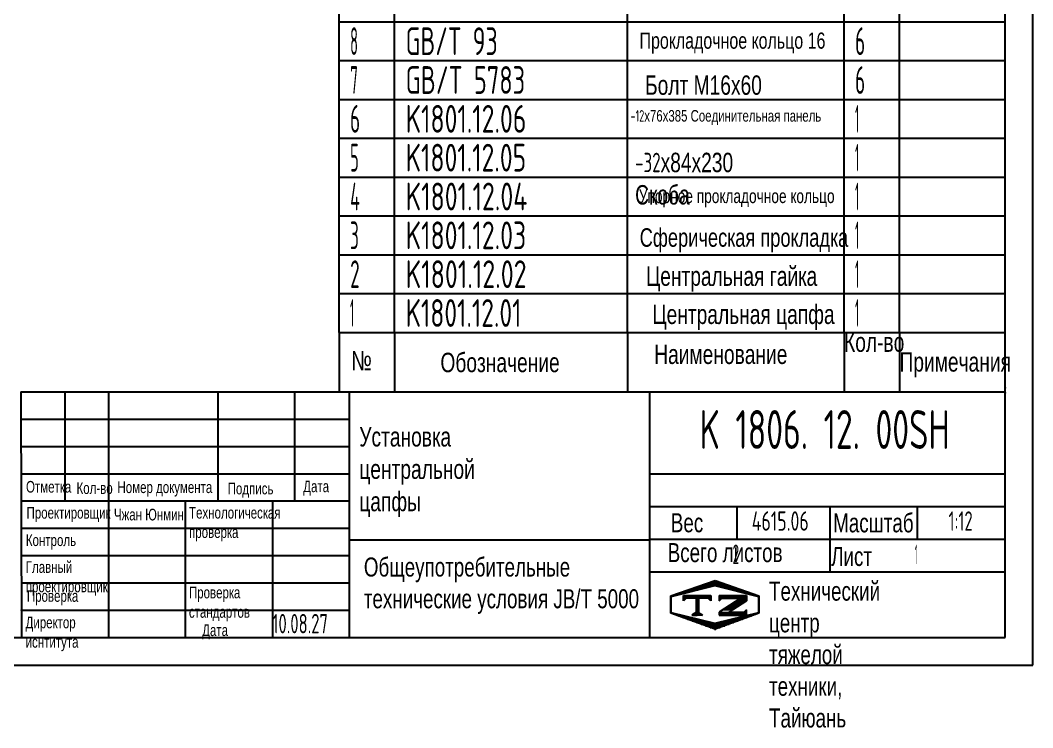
# Model space of a CAD drawing. Header units: millimetres. Extents: x 157 to 5197, y -35 to 3664.
# Drawn here: x 3008 to 5197, y -35 to 1495 of the extents above; entities that cross this region are included whole.
import ezdxf
from ezdxf.enums import TextEntityAlignment as Align

# ---------------------------------------------------------------- set-up
doc = ezdxf.new("R2010")
doc.units = ezdxf.units.MM
doc.header["$LTSCALE"] = 120
doc.linetypes.add('G', pattern=[2, 1.25, -0.25, 0.25, -0.25])
for name, color, linetype in [('01', 7, 'Continuous'), ('02', 1, 'Continuous'), ('05', 4, 'G'), ('11', 3, 'Continuous'), ('THICK', 7, 'Continuous')]:
    doc.layers.add(name, color=color, linetype=linetype)
doc.styles.get("Standard").update_dxf_attribs({"font": 'isocp', "width": 0.707, "bigfont": 'intecad.shx'})

# ---------------------------------------------------------------- blocks, each defined once
blk = doc.blocks.new('*U287')
at = {"layer": '01'}
for points in [[(415, 5), (415, 292)], [(25, 5), (415, 5)]]:
    blk.add_lwpolyline(points, dxfattribs=at)
at = {"layer": '02'}
for points in [[(420, 0), (420, 297)], [(0, 0), (420, 0)]]:
    blk.add_lwpolyline(points, dxfattribs=at)
blk = doc.blocks.new('*U290')
at = {"layer": '01'}
for p, q in [((0, -84), (0, 0)), ((1440, -84), (1440, 0))]:
    blk.add_line(p, q, dxfattribs=at)
at = {"layer": '02'}
for p, q in [((0, 0), (120, 0)), ((120, -84), (120, 0)), ((120, 0), (624, 0)), ((624, -84), (624, 0)), ((624, 0), (1092, 0)), ((1092, -84), (1092, 0)), ((1092, 0), (1212, 0)), ((1212, -84), (1212, 0)), ((1212, 0), (1440, 0))]:
    blk.add_line(p, q, dxfattribs=at)
blk = doc.blocks.new('*U291')
at = {"layer": '01'}
for p, q in [((0, -84), (0, 0)), ((1440, -84), (1440, 0))]:
    blk.add_line(p, q, dxfattribs=at)
at = {"layer": '02'}
for p, q in [((0, 0), (120, 0)), ((120, -84), (120, 0)), ((120, 0), (624, 0)), ((624, -84), (624, 0)), ((624, 0), (1092, 0)), ((1092, -84), (1092, 0)), ((1092, 0), (1212, 0)), ((1212, -84), (1212, 0)), ((1212, 0), (1440, 0))]:
    blk.add_line(p, q, dxfattribs=at)
blk = doc.blocks.new('*U292')
at = {"layer": '01'}
for p, q in [((0, -84), (0, 0)), ((1440, -84), (1440, 0))]:
    blk.add_line(p, q, dxfattribs=at)
at = {"layer": '02'}
for p, q in [((0, 0), (120, 0)), ((120, -84), (120, 0)), ((120, 0), (624, 0)), ((624, -84), (624, 0)), ((624, 0), (1092, 0)), ((1092, -84), (1092, 0)), ((1092, 0), (1212, 0)), ((1212, -84), (1212, 0)), ((1212, 0), (1440, 0))]:
    blk.add_line(p, q, dxfattribs=at)
blk = doc.blocks.new('*U293')
at = {"layer": '01'}
for p, q in [((0, -84), (0, 0)), ((1440, -84), (1440, 0))]:
    blk.add_line(p, q, dxfattribs=at)
at = {"layer": '02'}
for p, q in [((0, 0), (120, 0)), ((120, -84), (120, 0)), ((120, 0), (624, 0)), ((624, -84), (624, 0)), ((624, 0), (1092, 0)), ((1092, -84), (1092, 0)), ((1092, 0), (1212, 0)), ((1212, -84), (1212, 0)), ((1212, 0), (1440, 0))]:
    blk.add_line(p, q, dxfattribs=at)
blk = doc.blocks.new('*U294')
at = {"layer": '01'}
for p, q in [((0, -84), (0, 0)), ((1440, -84), (1440, 0))]:
    blk.add_line(p, q, dxfattribs=at)
at = {"layer": '02'}
for p, q in [((0, 0), (120, 0)), ((120, -84), (120, 0)), ((120, 0), (624, 0)), ((624, -84), (624, 0)), ((624, 0), (1092, 0)), ((1092, -84), (1092, 0)), ((1092, 0), (1212, 0)), ((1212, -84), (1212, 0)), ((1212, 0), (1440, 0))]:
    blk.add_line(p, q, dxfattribs=at)
blk = doc.blocks.new('*U295')
at = {"layer": '01'}
for p, q in [((0, -84), (0, 0)), ((1440, -84), (1440, 0))]:
    blk.add_line(p, q, dxfattribs=at)
at = {"layer": '02'}
for p, q in [((0, 0), (120, 0)), ((120, -84), (120, 0)), ((120, 0), (624, 0)), ((624, -84), (624, 0)), ((624, 0), (1092, 0)), ((1092, -84), (1092, 0)), ((1092, 0), (1212, 0)), ((1212, -84), (1212, 0)), ((1212, 0), (1440, 0))]:
    blk.add_line(p, q, dxfattribs=at)
blk = doc.blocks.new('*U296')
at = {"layer": '01'}
for p, q in [((0, -84), (0, 0)), ((1440, -84), (1440, 0))]:
    blk.add_line(p, q, dxfattribs=at)
at = {"layer": '02'}
for p, q in [((0, 0), (120, 0)), ((120, -84), (120, 0)), ((120, 0), (624, 0)), ((624, -84), (624, 0)), ((624, 0), (1092, 0)), ((1092, -84), (1092, 0)), ((1092, 0), (1212, 0)), ((1212, -84), (1212, 0)), ((1212, 0), (1440, 0))]:
    blk.add_line(p, q, dxfattribs=at)
blk = doc.blocks.new('*U297')
at = {"layer": '01'}
for p, q in [((0, -84), (0, 0)), ((1440, -84), (1440, 0))]:
    blk.add_line(p, q, dxfattribs=at)
at = {"layer": '02'}
for p, q in [((0, 0), (120, 0)), ((120, -84), (120, 0)), ((120, 0), (624, 0)), ((624, -84), (624, 0)), ((624, 0), (1092, 0)), ((1092, -84), (1092, 0)), ((1092, 0), (1212, 0)), ((1212, -84), (1212, 0)), ((1212, 0), (1440, 0))]:
    blk.add_line(p, q, dxfattribs=at)
blk = doc.blocks.new('*U298')
at = {"layer": '01'}
for p, q in [((0, -84), (0, 0)), ((1440, -84), (1440, 0))]:
    blk.add_line(p, q, dxfattribs=at)
at = {"layer": '02'}
for p, q in [((0, 0), (120, 0)), ((120, -84), (120, 0)), ((120, 0), (624, 0)), ((624, -84), (624, 0)), ((624, 0), (1092, 0)), ((1092, -84), (1092, 0)), ((1092, 0), (1212, 0)), ((1212, -84), (1212, 0)), ((1212, 0), (1440, 0))]:
    blk.add_line(p, q, dxfattribs=at)
blk = doc.blocks.new('*X321')
at = {"color": 0}
for p, q in [((127.06, 7.8), (132.06, 7.8)), ((127.06, 7.5), (132.06, 7.5)), ((127.06, 7.2), (127.32, 7.2)), ((128.3, 5.7), (130.1, 5.7)), ((128.77, 6), (130.57, 6)), ((129.23, 6.3), (131.04, 6.3)), ((129.7, 6.6), (131.51, 6.6)), ((130.16, 6.9), (131.98, 6.9)), ((130.62, 7.2), (132.06, 7.2)), ((127.84, 5.4), (129.64, 5.4))]:
    blk.add_line(p, q, dxfattribs=at)
blk = doc.blocks.new('*X322')
at = {"color": 0}
for p, q in [((127.06, 4.8), (132.06, 4.8)), ((127.06, 4.5), (132.06, 4.5)), ((131.84, 5.1), (132.06, 5.1))]:
    blk.add_line(p, q, dxfattribs=at)
blk = doc.blocks.new('*X320')
at = {"color": 0}
for p, q in [((122.34, 4.5), (123.72, 4.5)), ((122.82, 4.8), (123.24, 4.8))]:
    blk.add_line(p, q, dxfattribs=at)
blk = doc.blocks.new('*X319')
at = {"color": 0}
for p, q in [((120.53, 7.8), (125.53, 7.8)), ((120.53, 7.5), (125.53, 7.5)), ((120.53, 7.2), (120.79, 7.2)), ((125.27, 7.2), (125.53, 7.2))]:
    blk.add_line(p, q, dxfattribs=at)
blk = doc.blocks.new('*X318')
at = {"color": 0}
for p, q in [((122.38, 9.3), (124.32, 9.3)), ((123.24, 9.6), (125.52, 9.6)), ((124.1, 9.9), (128.52, 9.9)), ((124.97, 10.2), (127.67, 10.2)), ((125.83, 10.5), (126.82, 10.5)), ((127.02, 9.6), (129.37, 9.6)), ((128.22, 9.3), (130.22, 9.3)), ((118.22, 7.8), (118.32, 7.8)), ((118.22, 7.5), (118.27, 7.5)), ((118.94, 8.1), (119.52, 8.1)), ((119.8, 8.4), (120.72, 8.4)), ((120.66, 8.7), (121.92, 8.7)), ((121.52, 9), (123.12, 9)), ((129.42, 9), (131.07, 9)), ((130.62, 8.7), (131.92, 8.7)), ((131.82, 8.4), (132.77, 8.4)), ((133.02, 8.1), (133.62, 8.1)), ((134.22, 7.8), (134.32, 7.8)), ((134.27, 7.5), (134.32, 7.5)), ((118.22, 7.2), (118.27, 7.2)), ((118.22, 6.9), (118.27, 6.9)), ((118.22, 6.6), (118.27, 6.6)), ((118.22, 6.3), (118.27, 6.3)), ((118.22, 6), (118.27, 6)), ((118.22, 5.7), (118.27, 5.7)), ((134.27, 7.2), (134.32, 7.2)), ((134.27, 6.9), (134.32, 6.9)), ((134.27, 6.6), (134.32, 6.6)), ((134.27, 6.3), (134.32, 6.3)), ((134.27, 6), (134.32, 6)), ((134.27, 5.7), (134.32, 5.7)), ((118.22, 5.4), (118.27, 5.4)), ((118.22, 5.1), (118.27, 5.1)), ((118.22, 4.8), (118.27, 4.8)), ((118.79, 4.5), (119.42, 4.5)), ((119.61, 4.2), (120.62, 4.2)), ((120.43, 3.9), (121.82, 3.9)), ((130.72, 3.9), (132.14, 3.9)), ((131.92, 4.2), (132.95, 4.2)), ((133.12, 4.5), (133.76, 4.5)), ((134.27, 5.4), (134.32, 5.4)), ((134.27, 5.1), (134.32, 5.1)), ((134.27, 4.8), (134.32, 4.8)), ((121.26, 3.6), (123.02, 3.6)), ((122.08, 3.3), (124.22, 3.3)), ((122.91, 3), (125.42, 3)), ((123.73, 2.7), (128.89, 2.7)), ((124.55, 2.4), (128.07, 2.4)), ((125.38, 2.1), (127.26, 2.1)), ((127.12, 3), (129.7, 3)), ((128.32, 3.3), (130.51, 3.3)), ((129.52, 3.6), (131.32, 3.6)), ((126.2, 1.8), (126.45, 1.8))]:
    blk.add_line(p, q, dxfattribs=at)

msp = doc.modelspace()

# ---------------------------------------------------------------- linework, layer by layer
at = {"layer": '01'}
for p in [(5137.0344, 700.17), (5137.0344, 689.1583)]:
    msp.add_point(p, dxfattribs=at)
at = {"layer": '02', "color": 0}
for p, q in [((3697.0344, 820.17), (5137.0344, 820.17)), ((3697.0344, 820.17), (3697.0344, 691.7891)), ((3817.0344, 820.17), (3817.0344, 691.7891)), ((4321.0344, 820.17), (4321.0344, 691.7891)), ((4789.0344, 820.17), (4789.0344, 691.7891)), ((4909.0344, 820.17), (4909.0344, 691.7891))]:
    msp.add_line(p, q, dxfattribs=at)
at = {"layer": 'THICK'}
for p, q in [((3008.9455, 691.7891), (3010.5581, 160.17)), ((3008.9455, 691.7891), (5137.0344, 691.7891)), ((3105.0376, 691.5327), (3105.0376, 691.7891)), ((3105.0682, 455.5139), (3105.0682, 691.7891)), ((3199.5782, 160.17), (3199.5782, 691.7891)), ((3435.8534, 455.5139), (3435.8534, 691.7891)), ((3601.246, 455.5139), (3601.246, 691.7891)), ((3719.3836, 160.17), (3719.3836, 691.7891)), ((4369.1402, 160.17), (4369.1402, 691.7891)), ((5137.0344, 160.17), (5137.0344, 691.7891)), ((3010.5581, 514.5827), (3719.3836, 514.5827)), ((4369.1402, 514.5827), (5137.0344, 514.5827)), ((3010.5581, 455.5139), (3719.3836, 455.5139)), ((3364.9708, 160.17), (3364.9708, 455.5139)), ((3553.991, 160.17), (3553.991, 455.5139)), ((4369.1402, 443.7002), (5137.0344, 443.7002)), ((4558.1603, 372.8176), (4558.1603, 443.7002)), ((4758.9942, 301.9351), (4758.9942, 443.7002)), ((4948.0143, 372.8176), (4948.0143, 443.7002)), ((4369.1402, 372.8176), (5137.0344, 372.8176)), ((3719.3836, 371.7936), (4369.1402, 371.7936)), ((4369.1402, 301.9351), (5137.0344, 301.9351)), ((3010.5581, 160.17), (5137.0344, 160.17))]:
    msp.add_line(p, q, dxfattribs=at)
at = {"layer": 'THICK', "color": 3}
for p, q in [((3010.5581, 632.7203), (3719.3836, 632.7203)), ((3010.5581, 573.6515), (3719.3836, 573.6515)), ((3010.5581, 396.4452), (3719.3836, 396.4452)), ((3010.5581, 337.3764), (3719.3836, 337.3764)), ((3010.5581, 278.3076), (3719.3836, 278.3076)), ((4414.6477, 250.0265), (4510.3987, 283.3765)), ((4415.2694, 249.2754), (4509.7795, 272.9029)), ((4509.7795, 272.9029), (4604.2895, 249.2754)), ((4510.3987, 283.3765), (4604.9061, 250.0265)), ((4414.6477, 212.8867), (4414.6477, 250.0265)), ((4415.2694, 213.8341), (4415.2694, 249.2754)), ((4441.9565, 239.3141), (4441.9565, 251.1279)), ((4441.9565, 251.1279), (4501.0253, 251.1279)), ((4447.8634, 245.221), (4441.9565, 239.3141)), ((4495.1184, 245.221), (4447.8634, 245.221)), ((4468.9059, 245.2774), (4468.9059, 212.8749)), ((4471.4901, 245.2774), (4471.4901, 212.8749)), ((4474.4435, 245.2774), (4474.4435, 212.8749)), ((4501.0253, 239.3141), (4495.1184, 245.221)), ((4501.0253, 251.1279), (4501.0253, 239.3141)), ((4519.113, 251.1279), (4519.113, 239.3141)), ((4519.113, 251.1279), (4578.1818, 251.1279)), ((4519.113, 239.3141), (4525.0199, 245.221)), ((4565.6284, 245.221), (4519.113, 215.125)), ((4525.0199, 245.221), (4565.6284, 245.221)), ((4578.1818, 251.1279), (4578.1818, 239.3141)), ((4604.2895, 249.2754), (4604.2895, 213.8341)), ((4604.9061, 250.0265), (4604.9061, 212.8867)), ((3010.5581, 219.2388), (3719.3836, 219.2388)), ((4547.9185, 220.0595), (4538.8902, 214.2814)), ((4578.1802, 239.4269), (4547.9185, 220.0595)), ((4578.1802, 220.1883), (4572.2733, 214.2814)), ((4578.1802, 208.3745), (4578.1802, 220.1883)), ((4510.3987, 178.0208), (4414.6477, 212.8867)), ((4509.7795, 190.2066), (4415.2694, 213.8341)), ((4471.4901, 215.5751), (4460.0458, 208.3745)), ((4460.0458, 208.3745), (4471.4901, 208.3745)), ((4471.4901, 215.5751), (4482.9344, 208.3745)), ((4482.9344, 208.3745), (4471.4901, 208.3745)), ((4604.2895, 213.8341), (4509.7795, 190.2066)), ((4604.9061, 212.8867), (4510.3987, 178.0208)), ((4519.113, 215.125), (4519.113, 208.3745)), ((4519.113, 208.3745), (4578.1802, 208.3745)), ((4572.2733, 214.2814), (4538.8902, 214.2814))]:
    msp.add_line(p, q, dxfattribs=at)
for p in [(3010.5581, 219.2388), (3010.5581, 160.17)]:
    msp.add_point(p, dxfattribs=at)

# ---------------------------------------------------------------- block references
at = {"layer": '02', "xscale": 12, "yscale": 12, "zscale": 12}
msp.add_blockref('*U287', (157.0344, 100.17), dxfattribs=at)
at = {"layer": '02'}
for name, p in [('*U298', (3697.0344, 1576.17)), ('*U297', (3697.0344, 1492.17)), ('*U296', (3697.0344, 1408.17)), ('*U295', (3697.0344, 1324.17)), ('*U294', (3697.0344, 1240.17)), ('*U293', (3697.0344, 1156.17)), ('*U292', (3697.0344, 1072.17)), ('*U291', (3697.0344, 988.17)), ('*U290', (3697.0344, 904.17))]:
    msp.add_blockref(name, p, dxfattribs=at)
at = {"layer": 'THICK', "color": 3, "xscale": 11.81375692083424, "yscale": 11.81375692083338, "zscale": 11.81375692083417}
for name in ['*X318', '*X319', '*X321', '*X320', '*X322']:
    msp.add_blockref(name, (3018.0298, 157.2836), dxfattribs=at)

# ---------------------------------------------------------------- texts
at = {"layer": '01', "attachment_point": 1}
for s, insert, char_height in [('{\\fArial|b0|i0|c204|p34;Отметка}', (3020.2053, 498.8436), 25.18992), ('{\\fArial|b0|i0|c204|p34;Кол-во}', (3129.4461, 495.9459), 25.18992), ('{\\fArial|b0|i0|c204|p34;Номер документа}', (3217.9326, 497.8842), 25.18992), ('{\\fArial|b0|i0|c204|p34;Подпись}', (3456.2016, 494.98), 25.18992), ('{\\fArial|b0|i0|c204|p34;Дата}', (3619.5794, 499.8095), 25.18992), ('{\\fArial|b0|i0|c204|p34;Проектировщик}', (3021.3138, 442.5767), 25.18992), ('{\\fArial|b0|i0|c204|p34;\\C3;Чжан Юнмин}', (3210.2027, 438.7066), 25.18992), ('{\\fArial|b0|i0|c204|p34;Технологическая\\Pпроверка}', (3372.7097, 442.7661), 25.18992), ('{\\fArial|b0|i0|c204|p34;Вес}', (4414.5177, 429.031), 41.143536), ('{\\fArial|b0|i0|c204|p34;Контроль}', (3019.867, 383.2427), 25.18992), ('{\\fArial|b0|i0|c204|p34;Главный\\Pпроектировщик}', (3019.6439, 325.2638), 25.18992), ('{\\fArial|b0|i0|c204|p34;Проверка\\Pстандартов}', (3372.4685, 270.0997), 25.18992), ('{\\fArial|b0|i0|c204|p34;Проверка}', (3022.1057, 262.6156), 25.18992), ('{\\fArial|b0|i0|c204|p34;Директор\\Pиснтитута}', (3019.2564, 205.3828), 25.18992), ('{\\fArial|b0|i0|c204|p34;Дата}', (3401.0884, 188.546), 25.18992)]:
    msp.add_mtext(s, dxfattribs=dict(at, insert=insert, char_height=char_height))
at = {"layer": '01', "insert": (4626.8493, 281.0553), "char_height": 41.143536, "width": 1.933465, "attachment_point": 1}
msp.add_mtext('{\\fArial|b0|i0|c204|p34;Технический центр\\Pтяжелой техники, Тайюань}', dxfattribs=at)
at = {"layer": '02', "attachment_point": 1}
for s, insert, char_height in [('{\\fArial|b0|i0|c204|p34;\\C3;Прокладочное кольцо 16}', (4346.7961, 1468.9485), 35), ('{\\fArial|b0|i0|c204|p34;\\C3;Болт М16х60}', (4358.7694, 1376.1471), 42), ('{\\Fisocp,intecad|c204;\\C3;-12\\fArial|b0|i0|c204|p34;х76х385 Соединительная панель}', (4327.4187, 1301.2219), 25), ('{\\fArial|b0|i0|c204|p34;\\C3;Упорное прокладочное кольцо}', (4345.1444, 1130.0266), 30), ('{\\fArial|b0|i0|c204|p34;\\C3;Сферическая прокладка}', (4347.1118, 1045.5028), 40), ('{\\fArial|b0|i0|c204|p34;\\C3;Центральная гайка}', (4360.8833, 962.9446), 42), ('{\\fArial|b0|i0|c204|p34;\\C3;Центральная цапфа}', (4374.6549, 880.3864), 42), ('{\\fArial|b0|i0|c204|p34;\\C0;Кол-во}', (4789.0344, 820.17), 42), ('{\\fArial|b0|i0|c204|p34;\\C0;Наименование}', (4378.5896, 793.8969), 42), ('{\\fArial|b0|i0|c204|p34;\\C0;№}', (3723.4567, 780.1371), 42), ('{\\fArial|b0|i0|c204|p34;\\C0;Примечания}', (4909.0344, 777.4538), 42)]:
    msp.add_mtext(s, dxfattribs=dict(at, insert=insert, char_height=char_height))
at = {"layer": '02', "char_height": 42, "attachment_point": 1}
for s, insert, width in [('{\\Fisocp,intecad|c204;\\C3;-32\\fArial|b0|i0|c204|p34;х84х230 Скоба}', (4337.2555, 1208.8354), 1.967353), ('{\\fArial|b0|i0|c204|p34;\\C0;Обозначение}', (3916.2586, 776.2058), 1.967372), ('{\\fArial|b0|i0|c204|p34;\\C3;Установка центральной цапфы}', (3740.872, 615.3942), 0.967591)]:
    msp.add_mtext(s, dxfattribs=dict(at, insert=insert, width=width))
at = {"layer": '05', "char_height": 41.16, "attachment_point": 1}
for s, insert in [('{\\fArial|b0|i0|c204|p34;\\C0;Масштаб}', (4765.4899, 428.8363)), ('{\\fArial|b0|i0|c204|p34;\\C0;Всего листов}', (4407.7206, 364.4975)), ('{\\fArial|b0|i0|c204|p34;\\C0;Лист}', (4761.1181, 356.139)), ('{\\fArial|b0|i0|c204|p34;\\C0;Общеупотребительные\\Pтехнические условия \\fArial|b0|i0|c0|p34;JB/T 5000}', (3750.6955, 333.2474))]:
    msp.add_mtext(s, dxfattribs=dict(at, insert=insert))
at = {"layer": '11'}
for s, height, width, p, p2 in [('8', 60, 0.514182, (3721.0344, 1420.17), (3738.0024, 1420.17)), ('GB/T 93', 60, 0.692517, (3841.0344, 1420.17), (4040.2681, 1420.17)), ('6', 60, 0.600695, (4813.0344, 1420.17), (4834.6452, 1420.17)), ('7', 60, 0.514182, (3721.0344, 1336.17), (3738.0024, 1336.17)), ('GB/T 5783', 60, 0.695784, (3841.0344, 1336.17), (4099.5078, 1336.17)), ('6', 60, 0.600695, (4813.0344, 1336.17), (4834.6452, 1336.17)), ('6', 60, 0.600695, (3721.0344, 1252.17), (3742.6452, 1252.17)), ('K1801.12.06', 60, 0.690179, (3841.0344, 1252.17), (4102.1128, 1252.17)), ('1', 60, 0.404, (4813.0344, 1252.17), (4821.5184, 1252.17)), ('5', 60, 0.527686, (3721.0344, 1168.17), (3739.7595, 1168.17)), ('K1801.12.05', 60, 0.690157, (3841.0344, 1168.17), (4101.7656, 1168.17)), ('1', 60, 0.404, (4813.0344, 1168.17), (4821.5184, 1168.17)), ('4', 60, 0.543846, (3721.0344, 1084.17), (3742.2444, 1084.17)), ('K1801.12.04', 60, 0.690312, (3841.0344, 1084.17), (4104.2505, 1084.17)), ('1', 60, 0.404, (4813.0344, 1084.17), (4821.5184, 1084.17)), ('3', 60, 0.527686, (3721.0344, 1000.17), (3739.7595, 1000.17)), ('K1801.12.03', 60, 0.690157, (3841.0344, 1000.17), (4101.7656, 1000.17)), ('1', 60, 0.404, (4813.0344, 1000.17), (4821.5184, 1000.17)), ('2', 60, 0.562593, (3721.0344, 916.17), (3741.6273, 916.17)), ('K1801.12.02', 60, 0.690207, (3841.0344, 916.17), (4102.5562, 916.17)), ('1', 60, 0.404, (4813.0344, 916.17), (4821.5184, 916.17)), ('1', 60, 0.404, (3721.0344, 832.17), (3729.5184, 832.17)), ('K1801.12.01', 60, 0.689486, (3841.0344, 832.17), (4091.5245, 832.17)), ('1', 60, 0.404, (4813.0344, 832.17), (4821.5184, 832.17)), ('K 1806. 12. 00SH', 84, 0.695541, (4476.6705, 568.17), (5017.3983, 568.17)), ('4615.06', 42, 0.682335, (4589.4252, 391.17), (4712.6436, 391.17)), ('1:12', 42, 0.651478, (5014.9028, 391.17), (5067.166, 391.17)), ('2', 42, 0.562593, (4547.8269, 319.17), (4562.2419, 319.17)), ('1', 42, 0.404, (4942.065, 319.17), (4948.0038, 319.17)), ('10.08.27', 42, 0.642055, (3553.0344, 169.17), (3673.0344, 169.17))]:
    msp.add_text(s, height=height, dxfattribs=dict(at, width=width)).set_placement(p, p2, align=Align.FIT)

doc.saveas('drawing.dxf')
